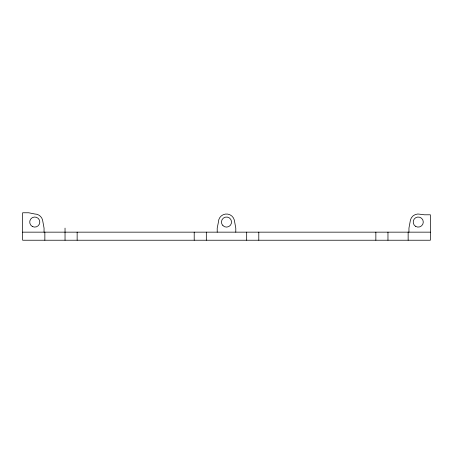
<?xml version="1.0" encoding="UTF-8"?>
<svg xmlns="http://www.w3.org/2000/svg" width="453" height="453" viewBox="0 0 453 453"><rect width="100%" height="100%" fill="white"/><g stroke="black" fill="none" stroke-linecap="round" stroke-linejoin="round"><path stroke-width="0.68" d="M22.65 232.157L430.35 232.157M408.946 232.157L408.946 228.119L410.441 219.977A8.075 8.075 0 0 1 420.327 214.269L424.297 214.79L430.35 214.79L430.35 240.232L22.65 240.232L22.65 212.768L28.703 212.768L34.762 213.992A8.075 8.075 0 0 1 42.559 219.977L44.054 228.119L44.054 232.157M408.147 232.157L408.147 240.232M387.966 232.157L387.966 240.232M375.854 232.157L375.854 240.232M258.793 232.157L258.793 240.232M246.681 232.157L246.681 240.232M235.792 232.157L235.792 228.119L234.297 219.977A8.075 8.075 0 0 0 218.425 222.066L217.208 228.119L217.208 232.157M206.319 232.157L206.319 240.232M194.207 232.157L194.207 240.232M77.146 232.157L77.146 240.232M65.034 228.119L65.034 240.232M44.853 232.157L44.853 240.232M415.718 226.432A5.045 5.045 0 0 0 423.283 222.066A5.045 5.045 0 0 0 415.718 217.695A5.045 5.045 0 0 0 415.718 226.432M32.237 226.432A5.045 5.045 0 0 0 39.807 222.066A5.045 5.045 0 0 0 32.237 217.695A5.045 5.045 0 0 0 32.237 226.432M222.955 225.656A5.045 5.045 0 0 0 231.381 223.335A5.045 5.045 0 0 0 225.158 217.202A5.045 5.045 0 0 0 222.955 225.656"/></g></svg>
